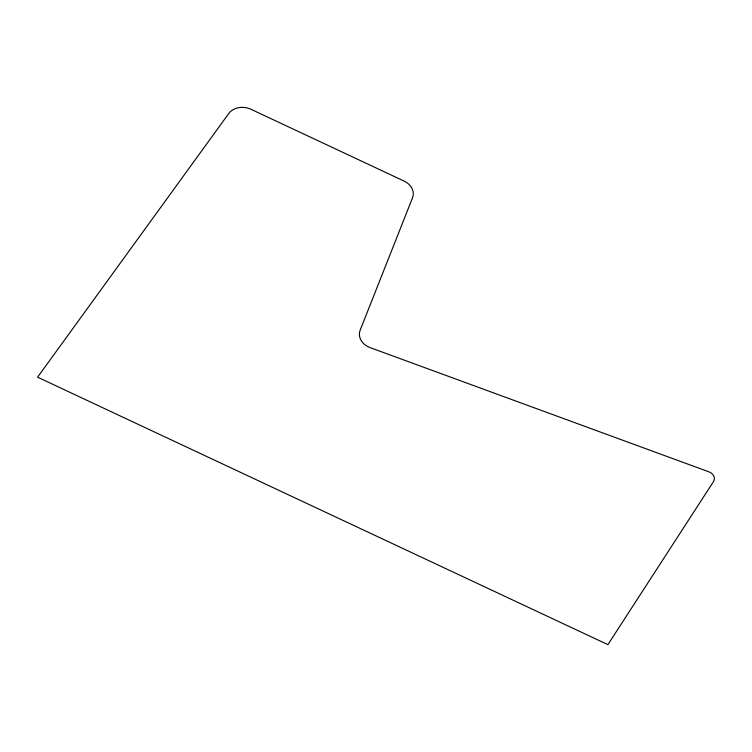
<?xml version="1.0" encoding="UTF-8"?>
<svg xmlns="http://www.w3.org/2000/svg" width="752" height="752" viewBox="0 0 752 752"><rect width="100%" height="100%" fill="white"/><g stroke="black" fill="none" stroke-linecap="round" stroke-linejoin="round"><path stroke-width="1.13" d="M412.51 197.842L360.152 330.222A16.911 13.611 9.3 0 0 370.21 347.659L708.995 471.871A8.451 6.806 9.3 0 1 713.498 481.6L607.907 644.643L37.6 377.184L228.768 113.496A16.911 13.611 9.3 0 1 251.036 109.303L404.078 181.072A16.911 13.611 9.3 0 1 412.51 197.842"/></g></svg>
